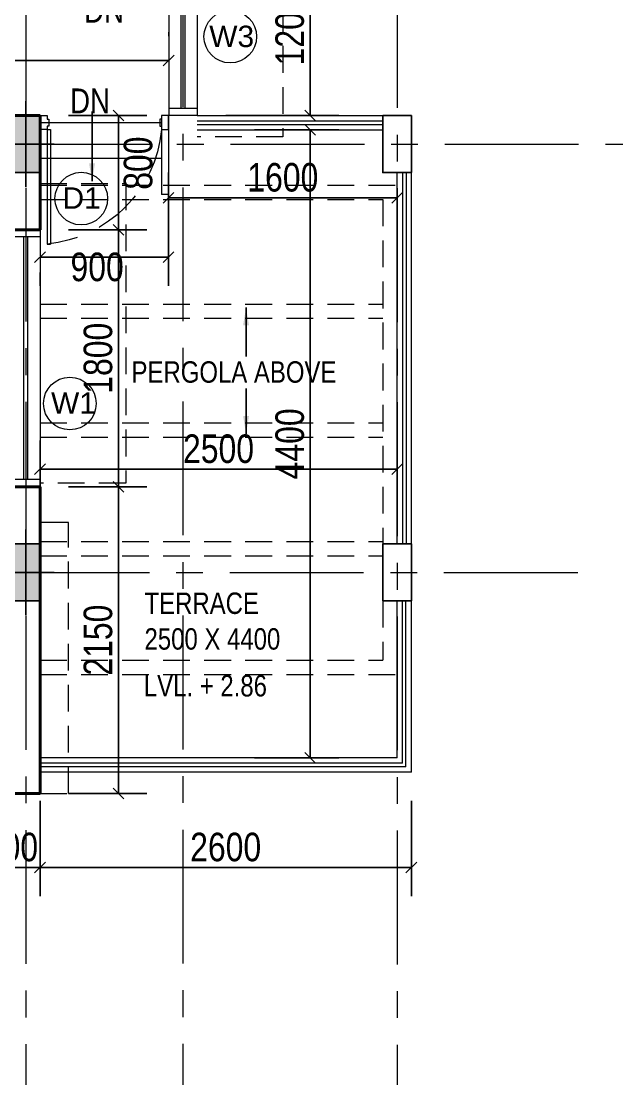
# Model space of a CAD drawing. Header units: metres. Extents: x 1689 to 2066, y 219 to 408.
# Drawn here: x 1922.2 to 1926.41, y 331.11 to 338.56 of the extents above; entities that cross this region are included whole.
import ezdxf

# ---------------------------------------------------------------- set-up
doc = ezdxf.new("R2010")
doc.units = ezdxf.units.M
doc.header["$LTSCALE"] = 1.5
for name, pattern in [('00_toilet$0$8th floor plan$0$HIDDEN', [0.375, 0.25, -0.125]), ('CENTER', [2, 1.25, -0.25, 0.25, -0.25]), ('DASHED2', [0.375, 0.25, -0.125]), ('HIDDEN', [0.375, 0.25, -0.125])]:
    doc.linetypes.add(name, pattern=pattern)
for name, color, linetype, lineweight in [('A- DOOR WINDOW TAGS', 7, 'Continuous', 5), ('A-DOOR', 13, 'Continuous', 13), ('A-ELE 02', 252, 'Continuous', 9), ('A-GRID', 252, 'CENTER', 5), ('A-SYMBOL', 252, 'Continuous', 5), ('A-WALL', 1, 'Continuous', 40), ('A-WINDOW', 143, 'Continuous', 13), ('A-Working Dimension', 42, 'Continuous', 5)]:
    doc.layers.add(name, color=color, linetype=linetype, lineweight=lineweight)
for name, color, linetype in [('A-COLUMN', 7, 'Continuous'), ('A-Text', 7, 'Continuous'), ('COLUMN', 70, 'Continuous')]:
    doc.layers.add(name, color=color, linetype=linetype)
doc.styles.add('DIM', font='arial.ttf', dxfattribs={"width": 0.8, "height": 0.2})
doc.styles.add('Roman', font='romans.shx', dxfattribs={"bigfont": 'bigfont.shx'})
doc.styles.get("Standard").update_dxf_attribs({"font": 'arial.ttf', "height": 0.2})
doc.dimstyles.new('ISO-25', dxfattribs={"dimtxt": 0.2, "dimasz": 0.2, "dimexe": 0.2, "dimexo": 0.2, "dimgap": 0.1, "dimtad": 1, "dimdec": 3, "dimdsep": 46, "dimtxsty": 'Standard', "dimblk": 'OBLIQUE', "dimcen": 0.2, "dimclrt": 256, "dimadec": 0, "dimazin": 0, "dimtfac": 1, "dimtdec": 3, "dimtmove": 0, "dimatfit": 3, "dimfxl": 1, "dimarcsym": 0})
doc.dimstyles.new('W-DIM', dxfattribs={"dimtxt": 0.125, "dimasz": 0.075, "dimexe": 0.2, "dimexo": 0.2, "dimgap": 0.04, "dimtad": 1, "dimdec": 0, "dimlfac": 1000, "dimzin": 0, "dimdsep": 46, "dimtxsty": 'DIM', "dimblk": 'OBLIQUE', "dimcen": 0.09, "dimclrt": 7, "dimadec": 0, "dimazin": 0, "dimtfac": 1, "dimtdec": 0, "dimtofl": 0, "dimtmove": 0, "dimatfit": 3, "dimldrblk": 'OPEN90', "dimfxl": 0.1, "dimtolj": 1, "dimtzin": 0, "dimarcsym": 0})

# ---------------------------------------------------------------- blocks, each defined once
blk = doc.blocks.new('W_1800')
at = {"layer": 'A-WINDOW', "linetype": 'ByBlock'}
for p, q in [((-0.9, 0.17), (-0.9, -0.03)), ((0.9, 0.17), (-0.9, 0.17)), ((-0.85, 0.17), (-0.85, -0.03)), ((0.85, 0.1698), (0.85, -0.03)), ((0.9, 0.17), (0.9, -0.03)), ((-0.85, 0.0848), (0.85, 0.0848)), ((-0.85, 0.0569), (0.85, 0.0569)), ((0.9, -0.03), (-0.9, -0.03))]:
    blk.add_line(p, q, dxfattribs=at)
blk = doc.blocks.new('DOOR 1000 MM')
at = {"layer": 'A-DOOR'}
for p, q in [((0, 0.2714), (-0.0001, -0.6189)), ((0.0275, 0.2714), (0, 0.2714)), ((0.0275, 0.2714), (0.0273, -0.6189)), ((0.0273, -0.6189), (-0.0001, -0.6189))]:
    blk.add_line(p, q, dxfattribs=at)
for points in [[(-0.8628, 0.2989), (-0.8628, 0.2715), (-0.9177, 0.2715), (-0.9177, 0.3812), (-0.8628, 0.3812), (-0.8628, 0.3538), (-0.8491, 0.3538), (-0.8491, 0.2989)], [(0.0275, 0.2988), (0.0275, 0.2714), (0.0823, 0.2714), (0.0823, 0.3811), (0.0275, 0.3811), (0.0275, 0.3537), (0.0138, 0.3537), (0.0138, 0.2988)]]:
    blk.add_lwpolyline(points, close=True, dxfattribs=at)
at = {"layer": 'A-DOOR', "color": 150, "linetype": 'HIDDEN'}
blk.add_arc((0.1189, 0.3628), 0.9859, 185.31162, 264.67293, dxfattribs=at)
blk = doc.blocks.new('_Oblique')
at = {"color": 0, "linetype": 'ByBlock', "lineweight": -2}
blk.add_line((-0.5, -0.5), (0.5, 0.5), dxfattribs=at)
blk = doc.blocks.new('*D328')
at = {"layer": 'A-Working Dimension', "color": 0, "lineweight": -2, "transparency": 16777216}
for p, q in [((1921.9314, 332.9467), (1921.9314, 332.4291)), ((1922.3314, 332.9466), (1922.3314, 332.4291)), ((1921.9314, 332.6291), (1922.3314, 332.6291))]:
    blk.add_line(p, q, dxfattribs=at)
at = {"layer": 'Defpoints', "color": 0, "transparency": 16777216}
for p in [(1921.9314, 333.1467), (1922.3314, 333.1466), (1922.3314, 332.6291)]:
    blk.add_point(p, dxfattribs=at)
at = {"layer": 'A-Working Dimension', "color": 0, "lineweight": -2, "transparency": 16777216, "xscale": 0.075, "yscale": 0.075, "zscale": 0.075, "rotation": 180}
blk.add_blockref('_Oblique', (1921.9314, 332.6291), dxfattribs=at)
at = {"layer": 'A-Working Dimension', "color": 0, "lineweight": -2, "transparency": 16777216, "xscale": 0.075, "yscale": 0.075, "zscale": 0.075}
blk.add_blockref('_Oblique', (1922.3314, 332.6291), dxfattribs=at)
at = {"layer": 'A-Working Dimension', "transparency": 16777216, "insert": (1922.1314, 332.7712), "char_height": 0.2, "attachment_point": 5, "style": 'DIM'}
blk.add_mtext('\\A1;400', dxfattribs=at)
blk = doc.blocks.new('_Open90')
at = {"color": 0, "linetype": 'ByBlock', "lineweight": -2}
for p, q in [((0, 0), (-1, 0)), ((-0.5, 0.5), (0, 0)), ((0, 0), (-0.5, -0.5))]:
    blk.add_line(p, q, dxfattribs=at)
blk = doc.blocks.new('*D469')
at = {"layer": 'A-Working Dimension', "color": 0, "lineweight": -2, "transparency": 16777216}
for p, q in [((1922.3314, 333.0967), (1922.3314, 332.4291)), ((1924.9314, 333.0967), (1924.9314, 332.4291)), ((1922.3314, 332.6291), (1924.9314, 332.6291))]:
    blk.add_line(p, q, dxfattribs=at)
at = {"layer": 'Defpoints', "color": 0, "transparency": 16777216}
for p in [(1922.3314, 333.2967), (1924.9314, 333.2967), (1924.9314, 332.6291)]:
    blk.add_point(p, dxfattribs=at)
at = {"layer": 'A-Working Dimension', "color": 0, "lineweight": -2, "transparency": 16777216, "xscale": 0.075, "yscale": 0.075, "zscale": 0.075, "rotation": 180}
blk.add_blockref('_Oblique', (1922.3314, 332.6291), dxfattribs=at)
at = {"layer": 'A-Working Dimension', "color": 0, "lineweight": -2, "transparency": 16777216, "xscale": 0.075, "yscale": 0.075, "zscale": 0.075}
blk.add_blockref('_Oblique', (1924.9314, 332.6291), dxfattribs=at)
at = {"layer": 'A-Working Dimension', "transparency": 16777216, "insert": (1923.6314, 332.7712), "char_height": 0.2, "attachment_point": 5, "style": 'DIM'}
blk.add_mtext('\\A1;2600', dxfattribs=at)
blk = doc.blocks.new('*D333')
at = {"layer": 'A-Working Dimension', "color": 0, "lineweight": -2, "transparency": 16777216}
for p, q in [((1922.3314, 335.0362), (1922.3314, 335.6194)), ((1924.8314, 335.5029), (1924.8314, 335.6194)), ((1922.3314, 335.4194), (1924.8314, 335.4194))]:
    blk.add_line(p, q, dxfattribs=at)
at = {"layer": 'Defpoints', "color": 0, "transparency": 16777216}
for p in [(1924.8314, 335.4194), (1924.8314, 335.3029), (1922.3314, 334.8362)]:
    blk.add_point(p, dxfattribs=at)
at = {"layer": 'A-Working Dimension', "color": 0, "lineweight": -2, "transparency": 16777216, "xscale": 0.075, "yscale": 0.075, "zscale": 0.075, "rotation": 180}
blk.add_blockref('_Oblique', (1922.3314, 335.4194), dxfattribs=at)
at = {"layer": 'A-Working Dimension', "color": 0, "lineweight": -2, "transparency": 16777216, "xscale": 0.075, "yscale": 0.075, "zscale": 0.075}
blk.add_blockref('_Oblique', (1924.8314, 335.4194), dxfattribs=at)
at = {"layer": 'A-Working Dimension', "transparency": 16777216, "insert": (1923.5814, 335.5615), "char_height": 0.2, "attachment_point": 5, "style": 'DIM'}
blk.add_mtext('\\A1;2500', dxfattribs=at)
blk = doc.blocks.new('*D335')
at = {"layer": 'A-Working Dimension', "color": 0, "lineweight": -2, "transparency": 16777216}
for p, q in [((1923.2323, 338.4541), (1923.2323, 338.4816)), ((1917.9824, 338.2816), (1923.2323, 338.2816))]:
    blk.add_line(p, q, dxfattribs=at)
at = {"layer": 'Defpoints', "color": 0, "transparency": 16777216}
for p in [(1917.9824, 338.2816), (1923.2323, 338.2816), (1923.2323, 338.2541)]:
    blk.add_point(p, dxfattribs=at)
at = {"layer": 'A-Working Dimension', "color": 0, "lineweight": -2, "transparency": 16777216, "xscale": 0.075, "yscale": 0.075, "zscale": 0.075, "rotation": 180}
blk.add_blockref('_Oblique', (1917.9824, 338.2816), dxfattribs=at)
at = {"layer": 'A-Working Dimension', "color": 0, "lineweight": -2, "transparency": 16777216, "xscale": 0.075, "yscale": 0.075, "zscale": 0.075}
blk.add_blockref('_Oblique', (1923.2323, 338.2816), dxfattribs=at)
at = {"layer": 'A-Working Dimension', "transparency": 16777216, "insert": (1920.418, 338.4882), "char_height": 0.2, "attachment_point": 5, "style": 'DIM'}
blk.add_mtext('\\A1;5250', dxfattribs=at)
blk = doc.blocks.new('*D307')
at = {"layer": 'A-Working Dimension', "color": 0, "lineweight": -2, "transparency": 16777216}
for p, q in [((1923.2318, 337.4969), (1923.2318, 336.705)), ((1922.3314, 336.905), (1923.2318, 336.905)), ((1922.3314, 336.7969), (1922.3314, 336.705))]:
    blk.add_line(p, q, dxfattribs=at)
at = {"layer": 'Defpoints', "color": 0, "transparency": 16777216}
for p in [(1923.2318, 337.6969), (1922.3314, 336.9969), (1923.2318, 336.905)]:
    blk.add_point(p, dxfattribs=at)
at = {"layer": 'A-Working Dimension', "color": 0, "lineweight": -2, "transparency": 16777216, "xscale": 0.075, "yscale": 0.075, "zscale": 0.075, "rotation": 180}
blk.add_blockref('_Oblique', (1922.3314, 336.905), dxfattribs=at)
at = {"layer": 'A-Working Dimension', "color": 0, "lineweight": -2, "transparency": 16777216, "xscale": 0.075, "yscale": 0.075, "zscale": 0.075}
blk.add_blockref('_Oblique', (1923.2318, 336.905), dxfattribs=at)
at = {"layer": 'A-Working Dimension', "transparency": 16777216, "insert": (1922.7314, 336.8353), "char_height": 0.2, "attachment_point": 5, "style": 'DIM'}
blk.add_mtext('\\A1;900', dxfattribs=at)
blk = doc.blocks.new('*D452')
at = {"layer": 'A-Working Dimension', "color": 0, "lineweight": -2, "transparency": 16777216}
blk.add_line((1923.2316, 337.3209), (1924.8314, 337.3209), dxfattribs=at)
at = {"layer": 'Defpoints', "color": 0, "transparency": 16777216}
for p in [(1923.2316, 337.3209), (1924.8314, 337.3209), (1924.8314, 337.3209)]:
    blk.add_point(p, dxfattribs=at)
at = {"layer": 'A-Working Dimension', "color": 0, "lineweight": -2, "transparency": 16777216, "xscale": 0.075, "yscale": 0.075, "zscale": 0.075, "rotation": 180}
blk.add_blockref('_Oblique', (1923.2316, 337.3209), dxfattribs=at)
at = {"layer": 'A-Working Dimension', "color": 0, "lineweight": -2, "transparency": 16777216, "xscale": 0.075, "yscale": 0.075, "zscale": 0.075}
blk.add_blockref('_Oblique', (1924.8314, 337.3209), dxfattribs=at)
at = {"layer": 'A-Working Dimension', "transparency": 16777216, "insert": (1924.0315, 337.463), "char_height": 0.2, "attachment_point": 5, "style": 'DIM'}
blk.add_mtext('\\A1;1600', dxfattribs=at)
blk = doc.blocks.new('*D308')
at = {"layer": 'A-Working Dimension', "color": 0, "lineweight": -2, "transparency": 16777216}
for p, q in [((1923.6323, 339.0968), (1924.4229, 339.0968)), ((1924.2229, 337.8969), (1924.2229, 339.0968)), ((1923.6316, 337.8969), (1924.4229, 337.8969))]:
    blk.add_line(p, q, dxfattribs=at)
at = {"layer": 'Defpoints', "color": 0, "transparency": 16777216}
for p in [(1923.4323, 339.0968), (1924.2229, 339.0968), (1923.4316, 337.8969)]:
    blk.add_point(p, dxfattribs=at)
at = {"layer": 'A-Working Dimension', "color": 0, "lineweight": -2, "transparency": 16777216, "xscale": 0.075, "yscale": 0.075, "zscale": 0.075}
for p, rotation in [((1924.2229, 339.0968), 90), ((1924.2229, 337.8969), 270)]:
    blk.add_blockref('_Oblique', p, dxfattribs=dict(at, rotation=rotation))
at = {"layer": 'A-Working Dimension', "transparency": 16777216, "insert": (1924.0808, 338.4968), "char_height": 0.2, "attachment_point": 5, "rotation": 90, "style": 'DIM'}
blk.add_mtext('\\A1;1200', dxfattribs=at)
blk = doc.blocks.new('*D312')
at = {"layer": 'A-Working Dimension', "color": 0, "lineweight": -2, "transparency": 16777216}
for p, q in [((1923.8337, 337.7969), (1924.4229, 337.7969)), ((1924.2229, 337.7969), (1924.2229, 333.3967)), ((1923.8337, 333.3967), (1924.4229, 333.3967))]:
    blk.add_line(p, q, dxfattribs=at)
at = {"layer": 'Defpoints', "color": 0, "transparency": 16777216}
for p in [(1923.6337, 337.7969), (1923.6337, 333.3967), (1924.2229, 333.3967)]:
    blk.add_point(p, dxfattribs=at)
at = {"layer": 'A-Working Dimension', "color": 0, "lineweight": -2, "transparency": 16777216, "xscale": 0.075, "yscale": 0.075, "zscale": 0.075}
for p, rotation in [((1924.2229, 337.7969), 90), ((1924.2229, 333.3967), 270)]:
    blk.add_blockref('_Oblique', p, dxfattribs=dict(at, rotation=rotation))
at = {"layer": 'A-Working Dimension', "transparency": 16777216, "insert": (1924.0808, 335.5968), "char_height": 0.2, "attachment_point": 5, "rotation": 90, "style": 'DIM'}
blk.add_mtext('\\A1;4400', dxfattribs=at)
blk = doc.blocks.new('*D316')
at = {"layer": 'A-Working Dimension', "color": 0, "lineweight": -2, "transparency": 16777216}
for p, q in [((1922.5314, 335.2967), (1923.0803, 335.2967)), ((1922.8803, 333.1467), (1922.8803, 335.2967)), ((1922.5314, 333.1467), (1923.0803, 333.1467))]:
    blk.add_line(p, q, dxfattribs=at)
at = {"layer": 'Defpoints', "color": 0, "transparency": 16777216}
for p in [(1922.3314, 335.2967), (1922.8803, 335.2967), (1922.3314, 333.1467)]:
    blk.add_point(p, dxfattribs=at)
at = {"layer": 'A-Working Dimension', "color": 0, "lineweight": -2, "transparency": 16777216, "xscale": 0.075, "yscale": 0.075, "zscale": 0.075}
for p, rotation in [((1922.8803, 335.2967), 90), ((1922.8803, 333.1467), 270)]:
    blk.add_blockref('_Oblique', p, dxfattribs=dict(at, rotation=rotation))
at = {"layer": 'A-Working Dimension', "transparency": 16777216, "insert": (1922.7381, 334.2217), "char_height": 0.2, "attachment_point": 5, "rotation": 90, "style": 'DIM'}
blk.add_mtext('\\A1;2150', dxfattribs=at)
blk = doc.blocks.new('*D317')
at = {"layer": 'A-Working Dimension', "color": 0, "lineweight": -2, "transparency": 16777216}
for p, q in [((1922.5314, 337.0968), (1923.0803, 337.0968)), ((1922.8803, 335.2967), (1922.8803, 337.0968)), ((1922.5314, 335.2967), (1923.0803, 335.2967))]:
    blk.add_line(p, q, dxfattribs=at)
at = {"layer": 'Defpoints', "color": 0, "transparency": 16777216}
for p in [(1922.3314, 337.0968), (1922.8803, 337.0968), (1922.3314, 335.2967)]:
    blk.add_point(p, dxfattribs=at)
at = {"layer": 'A-Working Dimension', "color": 0, "lineweight": -2, "transparency": 16777216, "xscale": 0.075, "yscale": 0.075, "zscale": 0.075}
for p, rotation in [((1922.8803, 337.0968), 90), ((1922.8803, 335.2967), 270)]:
    blk.add_blockref('_Oblique', p, dxfattribs=dict(at, rotation=rotation))
at = {"layer": 'A-Working Dimension', "transparency": 16777216, "insert": (1922.7381, 336.1967), "char_height": 0.2, "attachment_point": 5, "rotation": 90, "style": 'DIM'}
blk.add_mtext('\\A1;1800', dxfattribs=at)
blk = doc.blocks.new('*D318')
at = {"layer": 'A-Working Dimension', "color": 0, "lineweight": -2, "transparency": 16777216}
for p, q in [((1922.5314, 337.8969), (1923.0803, 337.8969)), ((1922.8803, 337.0968), (1922.8803, 337.8969)), ((1922.5314, 337.0968), (1923.0803, 337.0968))]:
    blk.add_line(p, q, dxfattribs=at)
at = {"layer": 'Defpoints', "color": 0, "transparency": 16777216}
for p in [(1922.3314, 337.8969), (1922.8803, 337.8969), (1922.3314, 337.0968)]:
    blk.add_point(p, dxfattribs=at)
at = {"layer": 'A-Working Dimension', "color": 0, "lineweight": -2, "transparency": 16777216, "xscale": 0.075, "yscale": 0.075, "zscale": 0.075}
for p, rotation in [((1922.8803, 337.8969), 90), ((1922.8803, 337.0968), 270)]:
    blk.add_blockref('_Oblique', p, dxfattribs=dict(at, rotation=rotation))
at = {"layer": 'A-Working Dimension', "transparency": 16777216, "insert": (1923.019, 337.5635), "char_height": 0.2, "attachment_point": 5, "rotation": 90, "style": 'DIM'}
blk.add_mtext('\\A1;800', dxfattribs=at)
blk = doc.blocks.new('W1')
at = {"layer": 'A- DOOR WINDOW TAGS', "lineweight": 5}
blk.add_circle((1698.396, 432.8218), 0.1843, dxfattribs=at)
at = {"layer": 'A- DOOR WINDOW TAGS', "insert": (1698.2642, 432.9005), "char_height": 0.15, "attachment_point": 1, "style": 'Roman'}
blk.add_mtext_dynamic_manual_height_columns('{\\fArial|b0|i0|c0|p34;W1}', width=0.246397, gutter_width=0.325, heights=[0], dxfattribs=at)
blk = doc.blocks.new('W3')
at = {"layer": 'A- DOOR WINDOW TAGS', "lineweight": 5}
blk.add_circle((1701.9142, 432.1455), 0.1843, dxfattribs=at)
at = {"layer": 'A- DOOR WINDOW TAGS', "insert": (1701.7669, 432.2225), "char_height": 0.15, "attachment_point": 1, "style": 'Roman'}
blk.add_mtext_dynamic_manual_height_columns('{\\fArial|b0|i0|c0|p34;W3}', width=0.246397, gutter_width=0.325, heights=[0], dxfattribs=at)
blk = doc.blocks.new('0.2X0.4')
at = {"layer": 'COLUMN'}
h = blk.add_hatch(dxfattribs=at)
h.set_pattern_fill('ANGLE', color=256)
h.set_pattern_definition([(0, (-1673.224, -421.962), (0, 6.985), [5.08, -1.905]), (90, (-1673.224, -421.962), (-6.985, 4e-16), [5.08, -1.905])])
h.paths.add_polyline_path([(-0.1, 0.2), (0.1, 0.2), (0.1, -0.2), (-0.1, -0.2)])
h = blk.add_hatch(color=256, dxfattribs=at)
h.dxf.hatch_style = 1
h.paths.add_polyline_path([(-0.1, 0.2), (0.1, 0.2), (0.1, -0.2), (-0.1, -0.2)])
for p, q in [((0, -0.3), (0, 0.3)), ((0.2, 0), (-0.2, 0))]:
    blk.add_line(p, q, dxfattribs=at)
blk.add_lwpolyline([(-0.1, 0.2), (0.1, 0.2), (0.1, -0.2), (-0.1, -0.2)], close=True, dxfattribs=at)
blk = doc.blocks.new('GRID 02')
at = {"layer": 'A-GRID', "ltscale": 0.5}
for p, q in [((6.35, 17.0978), (6.35, 0.3134)), ((7.45, 17.1), (7.45, 0.3134)), ((8.95, 17.0941), (8.95, 0.3134)), ((-1.2166, 6.9031), (10.53, 6.9031)), ((-1.2216, 3.9031), (10.2839, 3.9031))]:
    blk.add_line(p, q, dxfattribs=at)
at = {"layer": 'A-COLUMN'}
for p in [(6.35, 6.9031), (6.35, 3.9031)]:
    blk.add_blockref('0.2X0.4', p, dxfattribs=at)
blk = doc.blocks.new('A$C797B17DE')
at = {"layer": 'A-WINDOW', "linetype": 'ByBlock'}
for p, q in [((0.2, 1.2), (0, 1.2)), ((0, 1.2), (0, 0)), ((0.2, 1.2), (0.2, 0)), ((0.1998, 1.15), (0, 1.15)), ((0.0869, 0.05), (0.0869, 1.15)), ((0.1148, 0.05), (0.1148, 1.15)), ((0.2, 0.05), (0, 0.05)), ((0.2, 0), (0, 0))]:
    blk.add_line(p, q, dxfattribs=at)
blk = doc.blocks.new('D1')
at = {"layer": 'A- DOOR WINDOW TAGS', "lineweight": 5}
blk.add_circle((1700.4373, 432.369), 0.1843, dxfattribs=at)
at = {"layer": 'A- DOOR WINDOW TAGS', "insert": (1700.3055, 432.4478), "char_height": 0.15, "attachment_point": 1, "style": 'Roman'}
blk.add_mtext_dynamic_manual_height_columns('{\\fArial|b0|i0|c0|p34;D1}', width=0.246397, gutter_width=0.325, heights=[0], dxfattribs=at)

msp = doc.modelspace()

# ---------------------------------------------------------------- linework, layer by layer
at = {"layer": 'A-COLUMN', "color": 251}
for p, q in [((1924.73144, 334.89674), (1924.93144, 334.89674)), ((1924.73144, 334.49686), (1924.73144, 334.89674)), ((1924.93144, 334.89674), (1924.93144, 334.49686)), ((1924.93144, 334.49686), (1924.73144, 334.49686))]:
    msp.add_line(p, q, dxfattribs=at)
msp.add_lwpolyline([(1924.73144, 337.89686), (1924.93144, 337.89686), (1924.93144, 337.49686), (1924.73144, 337.49686)], close=True, dxfattribs=at)
at = {"layer": 'A-DOOR'}
for p, q in [((1923.18144, 337.87229), (1923.18144, 337.34339)), ((1923.23144, 337.89698), (1923.23144, 337.34339)), ((1923.18144, 337.84687), (1922.33144, 337.84677)), ((1923.18144, 337.59687), (1922.33144, 337.59677)), ((1923.23144, 337.34339), (1923.18144, 337.34339))]:
    msp.add_line(p, q, dxfattribs=at)
at = {"layer": 'A-ELE 02'}
for p, q in [((1923.43163, 337.89686), (1924.73144, 337.89686)), ((1923.43163, 337.85996), (1924.73144, 337.85996)), ((1923.43163, 337.83376), (1924.73144, 337.83376)), ((1923.43163, 337.79686), (1924.73144, 337.79686)), ((1924.83144, 334.89674), (1924.83144, 337.49686)), ((1924.83144, 334.89674), (1924.83144, 337.49686)), ((1924.86954, 337.49686), (1924.86954, 334.89674)), ((1924.89454, 337.49686), (1924.89454, 334.89674)), ((1924.93144, 334.89674), (1924.93144, 337.49686)), ((1924.93144, 334.89674), (1924.93144, 337.49686)), ((1924.83144, 333.39674), (1924.83144, 334.49686)), ((1924.86894, 333.35924), (1924.86894, 334.49686)), ((1924.89394, 333.33424), (1924.89394, 334.49686)), ((1924.93144, 333.29674), (1924.93144, 334.49686)), ((1924.83144, 333.39674), (1922.33142, 333.39674)), ((1924.86894, 333.35924), (1922.33142, 333.35924)), ((1924.89394, 333.33424), (1922.33142, 333.33424)), ((1924.93144, 333.29674), (1922.33142, 333.29674))]:
    msp.add_line(p, q, dxfattribs=at)
at = {"layer": 'A-SYMBOL', "linetype": 'DASHED2', "ltscale": 0.5}
for p, q in [((1922.33144, 337.40871), (1924.83144, 337.40871)), ((1922.33144, 337.30871), (1924.73144, 337.30871)), ((1924.73144, 337.30871), (1924.73144, 334.89674)), ((1922.33144, 336.57663), (1924.73144, 336.57663)), ((1922.33144, 336.47663), (1924.73144, 336.47663)), ((1922.33144, 335.74455), (1924.73144, 335.74455)), ((1922.33144, 335.64455), (1924.73144, 335.64455)), ((1922.53142, 335.04686), (1922.33142, 335.04686)), ((1922.53142, 333.14663), (1922.53142, 335.04686)), ((1922.33144, 334.91246), (1924.73144, 334.91246)), ((1922.33144, 334.81246), (1924.73144, 334.81246)), ((1924.73144, 334.49674), (1924.73144, 334.08038)), ((1922.33142, 334.08038), (1924.73144, 334.08038)), ((1922.33142, 333.98038), (1924.83144, 333.98038)), ((1922.33142, 333.14663), (1922.53142, 333.14663))]:
    msp.add_line(p, q, dxfattribs=at)
for points in [[(1923.43229, 339.24686), (1924.03229, 339.24686), (1924.03229, 337.74686), (1923.43229, 337.74686)], [(1922.33144, 337.42178), (1922.93144, 337.42178), (1922.93144, 335.32171), (1922.33144, 335.32171)]]:
    msp.add_lwpolyline(points, dxfattribs=at)
at = {"layer": 'A-WALL', "color": 1}
for p, q in [((1922.33144, 337.89686), (1919.23144, 337.89686)), ((1922.33144, 337.09678), (1922.33144, 337.89686)), ((1922.33144, 334.49674), (1922.33144, 335.29671))]:
    msp.add_line(p, q, dxfattribs=at)
at = {"layer": 'A-WALL', "ltscale": 50}
for p, q in [((1922.13144, 337.09678), (1922.33144, 337.09678)), ((1922.13144, 335.29671), (1922.33144, 335.29671))]:
    msp.add_line(p, q, dxfattribs=at)
at = {"layer": 'A-WALL'}
for p, q in [((1922.33142, 333.14674), (1922.33142, 334.49674)), ((1921.9314, 333.14674), (1922.33142, 333.14674))]:
    msp.add_line(p, q, dxfattribs=at)

# ---------------------------------------------------------------- block references
at = {"layer": 'A- DOOR WINDOW TAGS'}
for name, p in [('W3', (221.74942, -93.69588)), ('D1', (222.18316, -95.05414))]:
    msp.add_blockref(name, p, dxfattribs=at)
at = {"layer": 'A- DOOR WINDOW TAGS', "lineweight": 13}
msp.add_blockref('W1', (224.14439, -96.9426), dxfattribs=at)
at = {"layer": 'A-DOOR', "xscale": -0.9000000074066975, "yscale": 0.9000000074066975, "zscale": 0.9000000074066975}
msp.add_blockref('DOOR 1000 MM', (1922.40555, 337.55386), dxfattribs=at)
at = {"layer": 'A-GRID', "linetype": '00_toilet$0$8th floor plan$0$HIDDEN'}
msp.add_blockref('GRID 02', (1915.88144, 330.79369), dxfattribs=at)
at = {"layer": 'A-WINDOW', "ltscale": 50}
msp.add_blockref('A$C797B17DE', (1923.23229, 337.89686), dxfattribs=at)
at = {"layer": 'A-WINDOW', "xscale": -1, "rotation": 270}
msp.add_blockref('W_1800', (1922.16144, 336.19674), dxfattribs=at)

# ---------------------------------------------------------------- texts
at = {"layer": 'A-Text', "attachment_point": 1, "style": 'DIM'}
for s, insert, char_height, width in [('DN', (1922.63956, 338.72129), 0.173529, 0.3501357), ('DN', (1922.54152, 338.08637), 0.173529, 0.3501357), ('PERGOLA ABOVE', (1922.97218, 336.17523), 0.15, 1.7934516), ('TERRACE 2500 X 4400', (1923.06311, 334.55539), 0.15, 1.0462657)]:
    msp.add_mtext(s, dxfattribs=dict(at, insert=insert, char_height=char_height, width=width))
at = {"layer": 'A-Text', "color": 2, "insert": (1923.05832, 333.9772), "char_height": 0.15, "width": 1.0462657, "attachment_point": 1, "style": 'DIM'}
msp.add_mtext('LVL. + 2.86', dxfattribs=at)

# ---------------------------------------------------------------- dimensions: what is measured, and where the dimension line sits
at = {"layer": 'A-Working Dimension'}
for base, p1, p2, picture, middle in [((1924.22295, 339.09681), (1923.43163, 337.89686), (1923.43232, 339.09681), '*D308', (1924.08083, 338.49684)), ((1924.22295, 333.39674), (1923.6337, 337.79686), (1923.6337, 333.39674), '*D312', (1924.08083, 335.5968)), ((1922.88025, 337.09678), (1922.33144, 335.29671), (1922.33144, 337.09678), '*D317', (1922.73814, 336.19674)), ((1922.88025, 335.29671), (1922.33142, 333.14674), (1922.33144, 335.29671), '*D316', (1922.73814, 334.22173))]:
    dim = msp.add_linear_dim(base=base, p1=p1, p2=p2, angle=90, dimstyle='W-DIM', override={"dimclrt": 256, "dimtmove": 1}, dxfattribs=at)
    dim.commit()
    dim.dimension.update_dxf_attribs({"geometry": picture, "text_midpoint": middle})
for base, p1, p2, picture, middle in [((1923.23229, 338.28159), (1917.98244, 338.28159), (1923.23229, 338.25405), '*D335', (1920.41798, 338.34612)), ((1923.23179, 336.90497), (1922.33144, 336.99688), (1923.23179, 337.69686), '*D307', (1922.73135, 336.69318)), ((1922.33142, 332.62911), (1921.9314, 333.14674), (1922.33142, 333.14663), '*D328', (1922.13141, 332.62911))]:
    dim = msp.add_linear_dim(base=base, p1=p1, p2=p2, dimstyle='W-DIM', override={"dimclrt": 256, "dimtmove": 1}, dxfattribs=at)
    dim.commit()
    dim.dimension.update_dxf_attribs({"geometry": picture, "text_midpoint": middle, "dimtype": 128})
dim = msp.add_linear_dim(base=(1922.88025, 337.89686), p1=(1922.33144, 337.09678), p2=(1922.33144, 337.89686), angle=90, dimstyle='W-DIM', override={"dimclrt": 256, "dimtmove": 1}, dxfattribs=at)
dim.commit()
dim.dimension.update_dxf_attribs({"geometry": '*D318', "text_midpoint": (1923.16111, 337.56351), "dimtype": 128})
for base, p1, p2, picture, middle in [((1924.83144, 337.32092), (1923.23163, 337.32092), (1924.83144, 337.32092), '*D452', (1924.03153, 337.46303)), ((1924.83144, 335.41939), (1922.33144, 334.83618), (1924.83144, 335.30286), '*D333', (1923.58144, 335.56151)), ((1924.93144, 332.62911), (1922.33142, 333.29674), (1924.93144, 333.29674), '*D469', (1923.63143, 332.77123))]:
    dim = msp.add_linear_dim(base=base, p1=p1, p2=p2, dimstyle='W-DIM', override={"dimclrt": 256, "dimtmove": 1}, dxfattribs=at)
    dim.commit()
    dim.dimension.update_dxf_attribs({"geometry": picture, "text_midpoint": middle})

# ---------------------------------------------------------------- leaders
at = {"layer": 'A-SYMBOL', "color": 0}
for points in [[(1922.69562, 337.43641), (1922.69562, 337.92594)], [(1923.7741, 336.55146), (1923.7741, 336.20838)], [(1923.7741, 335.66764), (1923.7741, 335.98582)]]:
    msp.add_leader(points, dimstyle='ISO-25', override={"dimasz": 0.125, "dimtad": 0, "dimfxl": 0.1, "dimfxlon": 1}, dxfattribs=at)

doc.saveas('drawing.dxf')
